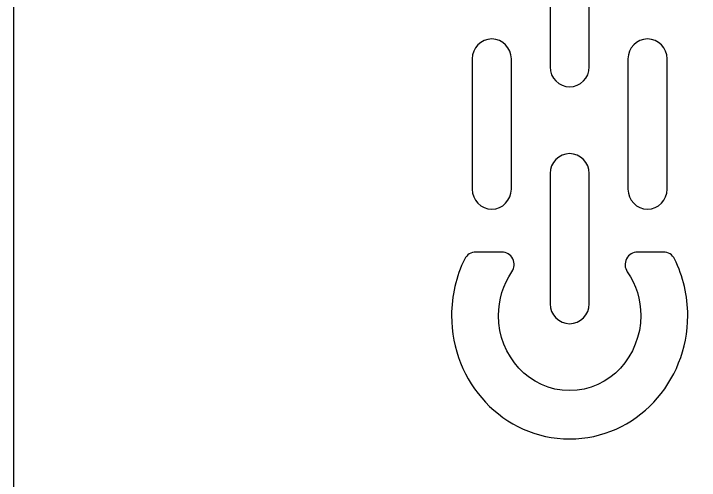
# Model space of a CAD drawing. Header units: millimetres. Extents: x -279 to 279, y -447 to 447.
# Drawn here: x -279.4 to -191.5, y 215.3 to 275.2 of the extents above; entities that cross this region are included whole.
import ezdxf

# ---------------------------------------------------------------- set-up
doc = ezdxf.new("R2010")
doc.units = ezdxf.units.MM
doc.header["$MEASUREMENT"] = 0
doc.layers.add('Layer 1', color=7, linetype='Continuous')

msp = doc.modelspace()

# ---------------------------------------------------------------- linework, layer by layer
at = {"layer": 'Layer 1', "color": 7}
for points, knots in [([(279.3833, 446.6396), (279.3833, 446.6396), (-279.4167, 446.6396), (-279.4167, 446.6396), (-279.4167, 446.6396), (-279.4167, -446.6464), (-279.4167, -446.6464), (-279.4167, -446.6464), (279.3833, -446.6464), (279.3833, -446.6464), (279.3833, -446.6464), (279.3833, 446.6396), (279.3833, 446.6396)], [0, 0, 0, 0, 0.25, 0.25, 0.25, 0.5, 0.5, 0.5, 0.75, 0.75, 0.75, 1, 1, 1, 1]), ([(-208.1022, 287.6809), (-206.7176, 287.6809), (-205.588, 286.5377), (-205.588, 285.136), (-205.588, 285.136), (-205.588, 268.3919), (-205.588, 268.3919), (-205.588, 266.9927), (-206.7176, 265.8477), (-208.1022, 265.8477), (-209.4861, 265.8477), (-210.6165, 266.9927), (-210.6165, 268.3919), (-210.6165, 268.3919), (-210.6165, 285.136), (-210.6165, 285.136), (-210.6165, 286.5377), (-209.4861, 287.6809), (-208.1022, 287.6809)], [0, 0, 0, 0, 0.1666667, 0.1666667, 0.1666667, 0.3333333, 0.3333333, 0.3333333, 0.5, 0.5, 0.5, 0.6666667, 0.6666667, 0.6666667, 0.8333333, 0.8333333, 0.8333333, 1, 1, 1, 1]), ([(-218.094, 271.9903), (-216.7102, 271.9903), (-215.5789, 270.8462), (-215.5789, 269.447), (-215.5789, 269.447), (-215.5789, 252.7022), (-215.5789, 252.7022), (-215.5789, 251.3012), (-216.7093, 250.158), (-218.094, 250.158), (-219.4787, 250.158), (-220.6091, 251.3012), (-220.6091, 252.7022), (-220.6091, 252.7022), (-220.6091, 269.447), (-220.6091, 269.447), (-220.6091, 270.8454), (-219.4787, 271.9903), (-218.094, 271.9903)], [0, 0, 0, 0, 0.1666667, 0.1666667, 0.1666667, 0.3333333, 0.3333333, 0.3333333, 0.5, 0.5, 0.5, 0.6666667, 0.6666667, 0.6666667, 0.8333333, 0.8333333, 0.8333333, 1, 1, 1, 1]), ([(-198.1096, 271.9903), (-196.7258, 271.9903), (-195.5954, 270.8462), (-195.5954, 269.447), (-195.5954, 269.447), (-195.5954, 252.7022), (-195.5954, 252.7022), (-195.5954, 251.3012), (-196.7258, 250.158), (-198.1096, 250.158), (-199.4935, 250.158), (-200.6238, 251.3012), (-200.6238, 252.7022), (-200.6238, 252.7022), (-200.6238, 269.447), (-200.6238, 269.447), (-200.6238, 270.8454), (-199.4935, 271.9903), (-198.1096, 271.9903)], [0, 0, 0, 0, 0.1666667, 0.1666667, 0.1666667, 0.3333333, 0.3333333, 0.3333333, 0.5, 0.5, 0.5, 0.6666667, 0.6666667, 0.6666667, 0.8333333, 0.8333333, 0.8333333, 1, 1, 1, 1]), ([(-208.1022, 257.2758), (-206.7176, 257.2758), (-205.588, 256.1318), (-205.588, 254.7308), (-205.588, 254.7308), (-205.588, 237.986), (-205.588, 237.986), (-205.588, 236.5876), (-206.7176, 235.4435), (-208.1022, 235.4435), (-209.4861, 235.4435), (-210.6165, 236.5876), (-210.6165, 237.986), (-210.6165, 237.986), (-210.6165, 254.7308), (-210.6165, 254.7308), (-210.6165, 256.1318), (-209.4861, 257.2758), (-208.1022, 257.2758)], [0, 0, 0, 0, 0.1666667, 0.1666667, 0.1666667, 0.3333333, 0.3333333, 0.3333333, 0.5, 0.5, 0.5, 0.6666667, 0.6666667, 0.6666667, 0.8333333, 0.8333333, 0.8333333, 1, 1, 1, 1]), ([(-194.6415, 243.7551), (-193.5223, 241.497), (-192.9528, 239.0118), (-192.9528, 236.4847), (-192.9528, 227.948), (-199.544, 220.6537), (-208.1022, 220.6537), (-216.6605, 220.6537), (-223.2517, 227.948), (-223.2517, 236.4847), (-223.2517, 239.0118), (-222.6814, 241.497), (-221.563, 243.7551), (-221.2856, 244.3143), (-220.7564, 244.6448), (-220.138, 244.6448), (-220.138, 244.6448), (-216.8112, 244.6448), (-216.8112, 244.6448), (-216.2024, 244.6448), (-215.6817, 244.3254), (-215.3992, 243.7808), (-215.1174, 243.237), (-215.1551, 242.6213), (-215.501, 242.1152), (-216.6348, 240.46), (-217.2232, 238.4989), (-217.2232, 236.4847), (-217.2232, 231.3331), (-213.2908, 226.857), (-208.1022, 226.857), (-202.9129, 226.857), (-198.9806, 231.3331), (-198.9806, 236.4847), (-198.9806, 238.4989), (-199.568, 240.46), (-200.7026, 242.1152), (-201.0495, 242.6213), (-201.0871, 243.237), (-200.8046, 243.7808), (-200.5228, 244.3254), (-200.0013, 244.6448), (-199.3933, 244.6448), (-199.3933, 244.6448), (-196.0665, 244.6448), (-196.0665, 244.6448), (-195.4481, 244.6448), (-194.919, 244.3143), (-194.6415, 243.7551)], [0, 0, 0, 0, 0.0625, 0.0625, 0.0625, 0.125, 0.125, 0.125, 0.1875, 0.1875, 0.1875, 0.25, 0.25, 0.25, 0.3125, 0.3125, 0.3125, 0.375, 0.375, 0.375, 0.4375, 0.4375, 0.4375, 0.5, 0.5, 0.5, 0.5625, 0.5625, 0.5625, 0.625, 0.625, 0.625, 0.6875, 0.6875, 0.6875, 0.75, 0.75, 0.75, 0.8125, 0.8125, 0.8125, 0.875, 0.875, 0.875, 0.9375, 0.9375, 0.9375, 1, 1, 1, 1])]:
    msp.add_open_spline(points, degree=3, knots=knots, dxfattribs=at)

doc.saveas('drawing.dxf')
